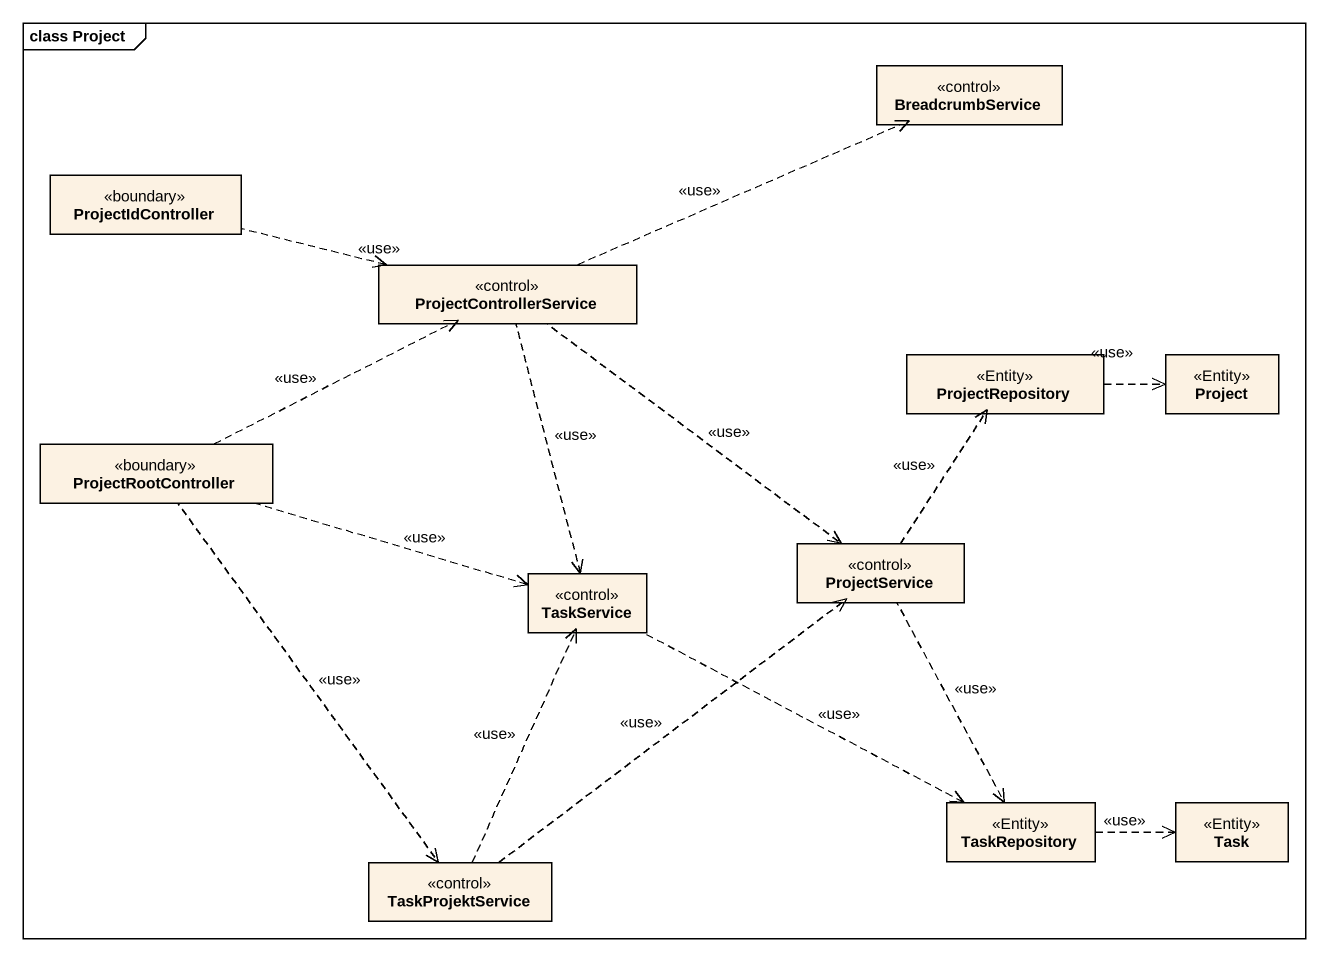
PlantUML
@startuml
mainframe class Project
hide circle
hide empty members
class BreadcrumbService <<control>>
class ProjectIdController <<boundary>>
class ProjectControllerService <<control>>
class ProjectRepository <<Entity>>
class Project <<Entity>>
class ProjectRootController <<boundary>>
class TaskService <<control>>
class ProjectService <<control>>
class TaskRepository <<Entity>>
class Task <<Entity>>
class TaskProjektService <<control>>
ProjectIdController .right.> ProjectControllerService : <<use>>
ProjectControllerService .right.> BreadcrumbService : <<use>>
ProjectControllerService ..> TaskService : <<use>>
ProjectControllerService ..> ProjectService : <<use>>
ProjectRepository .right.> Project : <<use>>
ProjectRootController .right.> ProjectControllerService : <<use>>
ProjectRootController .right.> TaskService : <<use>>
ProjectRootController ..> TaskProjektService : <<use>>
TaskService .right.> TaskRepository : <<use>>
ProjectService .up.> ProjectRepository : <<use>>
ProjectService ..> TaskRepository : <<use>>
TaskRepository .right.> Task : <<use>>
TaskProjektService .up.> TaskService : <<use>>
TaskProjektService .up.> ProjectService : <<use>>
@enduml
